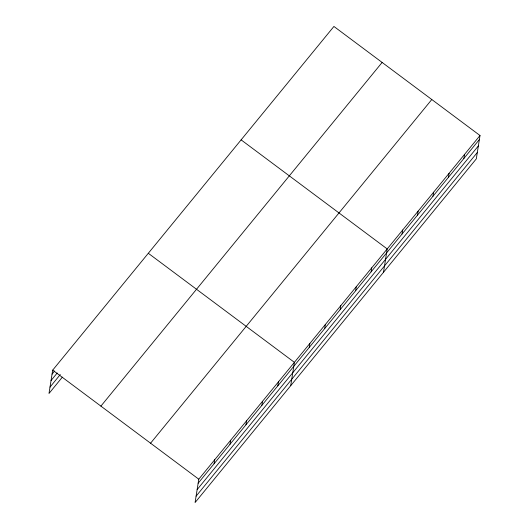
<?xml version="1.0" encoding="UTF-8"?>
<svg xmlns="http://www.w3.org/2000/svg" width="529" height="529" viewBox="0 0 529 529"><rect width="100%" height="100%" fill="white"/><g stroke="black" fill="none" stroke-linecap="round" stroke-linejoin="round"><path stroke-width="0.79" d="M480.008 135.517L198.785 479.195L195.082 502.55L476.305 158.872L480.008 135.517L333.918 26.45L52.695 370.128L48.992 393.483L62.356 377.151M214.08 463.748L214.721 459.721M230.016 444.274L230.657 440.247M245.952 424.794L246.593 420.767M261.888 405.32L262.529 401.293M277.824 385.846L278.466 381.819M290.699 385.701L294.402 362.345L148.305 253.279M309.227 347.467L309.868 343.44M324.694 328.569L325.335 324.541M340.167 309.663L340.802 305.636M355.633 290.758L356.268 286.731M371.1 271.86L371.735 267.833M383.505 272.283L387.202 248.928L241.112 139.868M402.033 234.056L402.668 230.029M417.5 215.151L418.135 211.124M432.967 196.252L433.608 192.219M448.433 177.347L449.075 173.32M463.9 158.442L464.541 154.415M52.054 374.155L54.626 371.014M51.042 380.536L57.211 372.998M50.004 387.109L60.286 374.545M100.9 406.12L382.123 62.442M150.573 443.203L431.796 99.525M198.144 483.222L479.367 139.544M197.138 489.603L478.361 145.918M196.094 496.169L477.317 152.491M52.695 370.128L198.785 479.195"/></g></svg>
